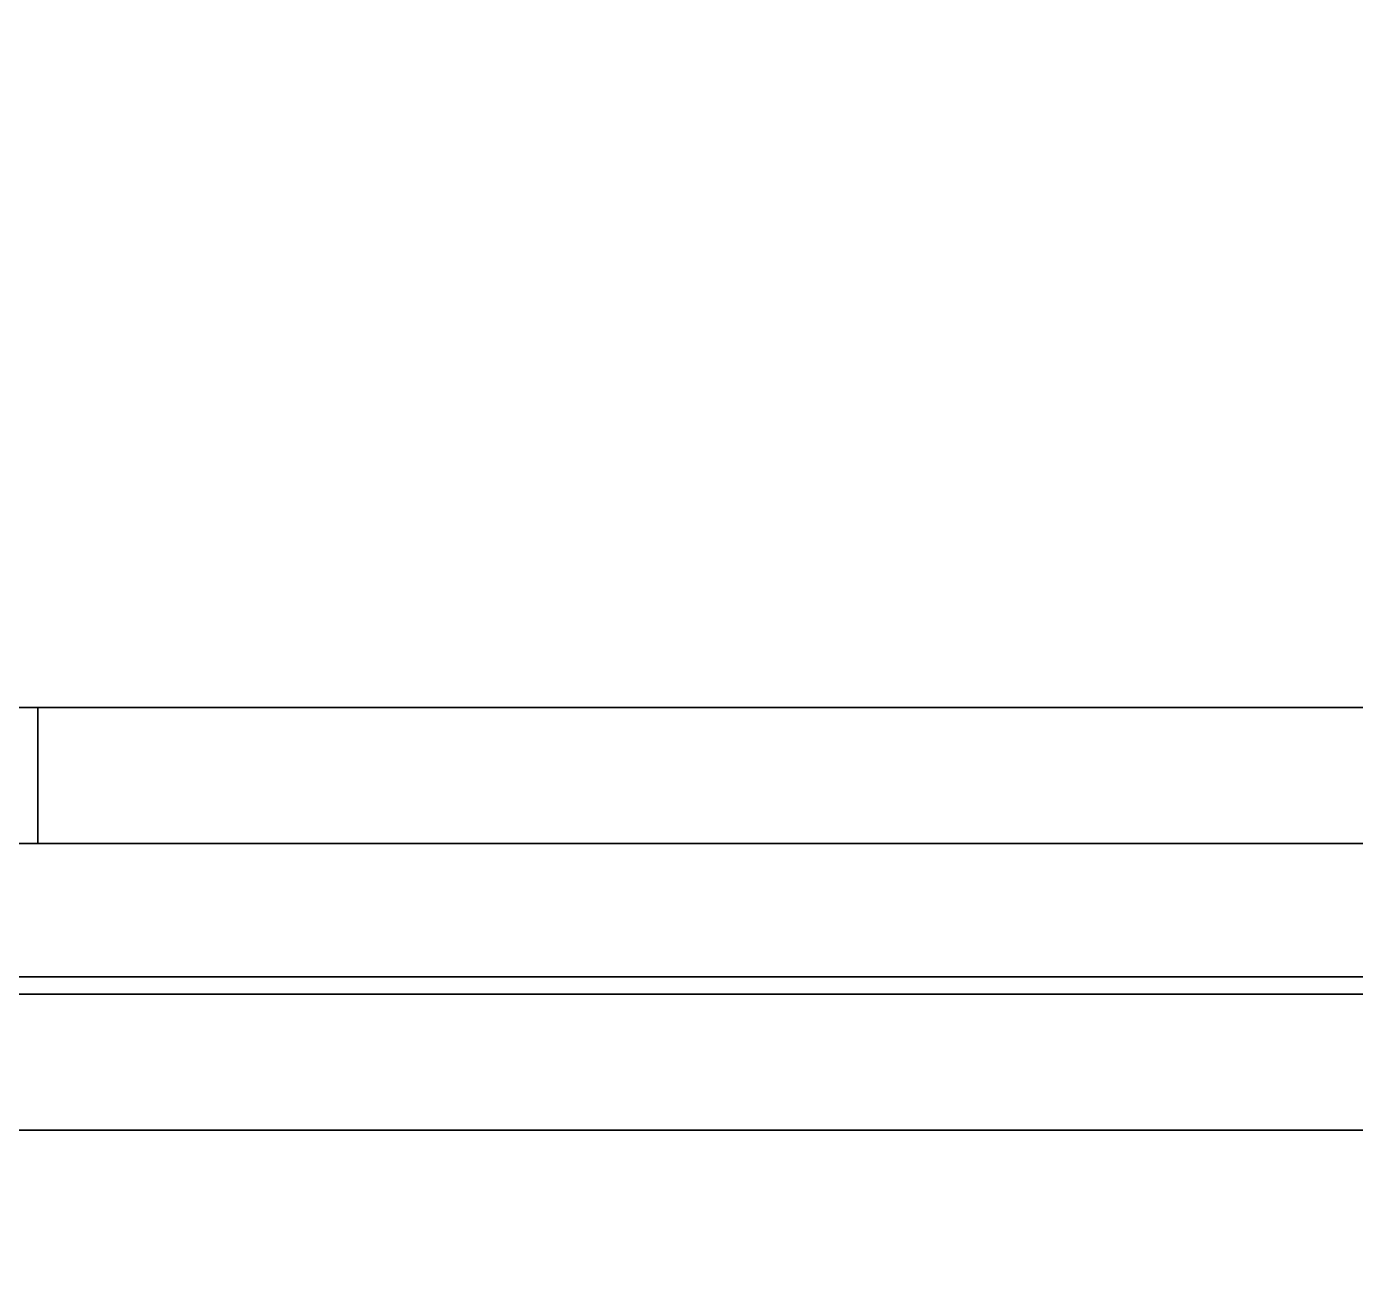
# Model space of a CAD drawing. Extents: x 0 to 2808, y -3840 to 0.
# Drawn here: x 1324 to 1500.1, y -3165.8 to -3001.8 of the extents above; entities that cross this region are included whole.
import ezdxf

# ---------------------------------------------------------------- set-up
doc = ezdxf.new("R2010")
doc.units = 0
for name, color, linetype in [('LAYER0', 7, 'CONTINUOUS'), ('LAYER1', 7, 'CONTINUOUS'), ('LAYER30', 9, 'CONTINUOUS'), ('LAYER33', 9, 'CONTINUOUS'), ('LAYER336', 9, 'CONTINUOUS'), ('LAYER5', 7, 'CONTINUOUS'), ('LAYER6', 7, 'CONTINUOUS'), ('LAYER8', 7, 'CONTINUOUS')]:
    doc.layers.add(name, color=color, linetype=linetype)

msp = doc.modelspace()

# ---------------------------------------------------------------- linework, layer by layer
at = {"layer": 'LAYER0', "invisible_edges": 1}
for points in [[(2790, 0), (0, -3840), (0, 0), (2790, 0)], [(2790, -3840, 5), (0, 0, 5), (0, -3840, 5), (2790, -3840, 5)], [(0, 0, 5), (2790, -3840, 5), (2790, 0, 5), (0, 0, 5)], [(0, -3840), (2790, 0), (2790, -3840), (0, -3840)]]:
    msp.add_3dface(points, dxfattribs=at)
at = {"layer": 'LAYER30', "invisible_edges": 1}
for points in [[(1325.501, -3110, 88), (1672.001, -3092, 88), (1672.001, -3110, 88), (1325.501, -3110, 88)], [(1672.001, -3092, 88), (1325.501, -3110, 88), (1325.501, -3092, 88), (1672.001, -3092, 88)], [(1325.501, -3092, 2592), (1672.001, -3110, 2592), (1672.001, -3092, 2592), (1325.501, -3092, 2592)], [(1672.001, -3110, 2592), (1325.501, -3092, 2592), (1325.501, -3110, 2592), (1672.001, -3110, 2592)], [(1325.501, -3092, 2592), (1325.501, -3110, 88), (1325.501, -3110, 2592), (1325.501, -3092, 2592)], [(1325.501, -3110, 88), (1325.501, -3092, 2592), (1325.501, -3092, 88), (1325.501, -3110, 88)], [(1672.001, -3092, 88), (1325.501, -3092, 2592), (1672.001, -3092, 2592), (1672.001, -3092, 88)], [(1325.501, -3092, 2592), (1672.001, -3092, 88), (1325.501, -3092, 88), (1325.501, -3092, 2592)], [(1325.501, -3110, 88), (1672.001, -3110, 2592), (1325.501, -3110, 2592), (1325.501, -3110, 88)], [(1672.001, -3110, 2592), (1325.501, -3110, 88), (1672.001, -3110, 88), (1672.001, -3110, 2592)]]:
    msp.add_3dface(points, dxfattribs=at)
at = {"layer": 'LAYER33'}
for points, invisible_edges in [([(2064, -3110, 2595), (991.9999, -3127.71, 2595), (973.9999, -3110, 2595), (2064, -3110, 2595)], 3), ([(973.9999, -3110, 2670), (2064, -3110, 2595), (973.9999, -3110, 2595), (973.9999, -3110, 2670)], 1), ([(2064, -3110, 2595), (973.9999, -3110, 2670), (2064, -3110, 2670), (2064, -3110, 2595)], 1), ([(991.9999, -3127.71, 2670), (2064, -3110, 2670), (973.9999, -3110, 2670), (991.9999, -3127.71, 2670)], 5), ([(2064, -3110, 2595), (2082, -3127.71, 2595), (991.9999, -3127.71, 2595), (2064, -3110, 2595)], 5), ([(2082, -3127.71, 2670), (2064, -3110, 2670), (991.9999, -3127.71, 2670), (2082, -3127.71, 2670)], 3), ([(2082, -3127.71, 2670), (991.9999, -3127.71, 2595), (2082, -3127.71, 2595), (2082, -3127.71, 2670)], 1), ([(991.9999, -3127.71, 2595), (2082, -3127.71, 2670), (991.9999, -3127.71, 2670), (991.9999, -3127.71, 2595)], 1)]:
    msp.add_3dface(points, dxfattribs=dict(at, invisible_edges=invisible_edges))
at = {"layer": 'LAYER336', "invisible_edges": 1}
for points in [[(2050, -3092, 5), (970, -3110, 5), (970, -3092, 5), (2050, -3092, 5)], [(970, -3110, 5), (2050, -3092, 5), (2050, -3110, 5), (970, -3110, 5)], [(2050, -3110, 85), (970, -3092, 85), (970, -3110, 85), (2050, -3110, 85)], [(970, -3092, 85), (2050, -3110, 85), (2050, -3092, 85), (970, -3092, 85)], [(970, -3092, 85), (2050, -3092, 5), (970, -3092, 5), (970, -3092, 85)], [(2050, -3092, 5), (970, -3092, 85), (2050, -3092, 85), (2050, -3092, 5)], [(2050, -3110, 85), (970, -3110, 5), (2050, -3110, 5), (2050, -3110, 85)], [(970, -3110, 5), (2050, -3110, 85), (970, -3110, 85), (970, -3110, 5)]]:
    msp.add_3dface(points, dxfattribs=at)
at = {"layer": 'LAYER5', "invisible_edges": 1}
for points in [[(992, -3690, 85), (1656, -3110, 85), (1656, -3690, 85), (992, -3690, 85)], [(1656, -3110, 85), (992, -3690, 85), (992, -3110, 85), (1656, -3110, 85)], [(992, -3110, 103), (1656, -3110, 85), (992, -3110, 85), (992, -3110, 103)], [(1656, -3110, 85), (992, -3110, 103), (1656, -3110, 103), (1656, -3110, 85)], [(992, -3110, 103), (1656, -3690, 103), (1656, -3110, 103), (992, -3110, 103)], [(1656, -3690, 103), (992, -3110, 103), (992, -3690, 103), (1656, -3690, 103)]]:
    msp.add_3dface(points, dxfattribs=at)
at = {"layer": 'LAYER6', "invisible_edges": 1}
for points in [[(992, -3130, 5), (1656, -3148, 5), (992, -3148, 5), (992, -3130, 5)], [(1656, -3148, 5), (992, -3130, 5), (1656, -3130, 5), (1656, -3148, 5)], [(1656, -3130, 85), (992, -3148, 85), (1656, -3148, 85), (1656, -3130, 85)], [(992, -3148, 85), (1656, -3130, 85), (992, -3130, 85), (992, -3148, 85)], [(992, -3130, 5), (1656, -3130, 85), (1656, -3130, 5), (992, -3130, 5)], [(1656, -3130, 85), (992, -3130, 5), (992, -3130, 85), (1656, -3130, 85)], [(992, -3148, 85), (1656, -3148, 5), (1656, -3148, 85), (992, -3148, 85)], [(1656, -3148, 5), (992, -3148, 85), (992, -3148, 5), (1656, -3148, 5)]]:
    msp.add_3dface(points, dxfattribs=at)
at = {"layer": 'LAYER8', "invisible_edges": 1}
for points in [[(1656, -3690, 2594), (992, -3110, 2594), (992, -3690, 2594), (1656, -3690, 2594)], [(992, -3110, 2594), (1656, -3690, 2594), (1656, -3110, 2594), (992, -3110, 2594)], [(1656, -3110, 2576), (992, -3110, 2594), (1656, -3110, 2594), (1656, -3110, 2576)], [(992, -3110, 2594), (1656, -3110, 2576), (992, -3110, 2576), (992, -3110, 2594)], [(1656, -3110, 2576), (992, -3690, 2576), (992, -3110, 2576), (1656, -3110, 2576)], [(992, -3690, 2576), (1656, -3110, 2576), (1656, -3690, 2576), (992, -3690, 2576)]]:
    msp.add_3dface(points, dxfattribs=at)

# ---------------------------------------------------------------- meshes
at = {"layer": 'LAYER1'}
mesh = msp.add_polymesh((5, 2), dxfattribs=at)
for k, corner in enumerate([(2640, -3690, 2670), (2640, -150.0002, 2670), (150, -3690, 2670), (2640, -3690, 2670), (150, -150.0002, 2670), (150, -3690, 2670), (2640, -150.0002, 2670), (150, -150.0002, 2670), (2790, 0, 2670), (0, 0, 2670)]):
    mesh.set_mesh_vertex(divmod(k, 2), corner)

doc.saveas('drawing.dxf')
